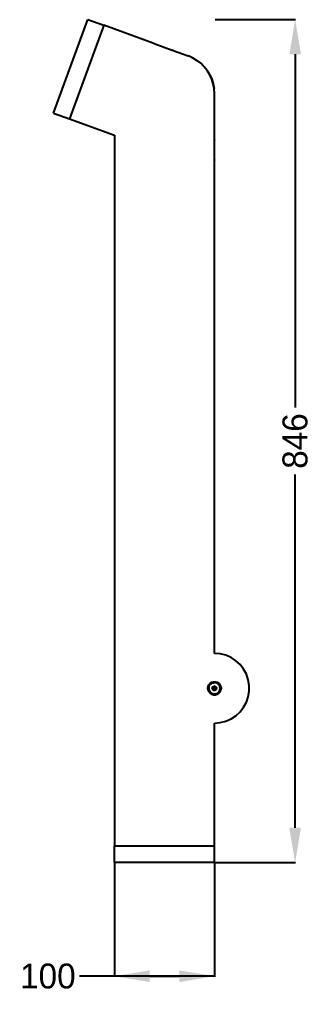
# Model space of a CAD drawing. Header units: millimetres. Extents: x 110 to 2490, y 92 to 3343.
# Drawn here: x 1023 to 1315, y 1314 to 2291 of the extents above; entities that cross this region are included whole.
import ezdxf

# ---------------------------------------------------------------- set-up
doc = ezdxf.new("R2010")
doc.units = ezdxf.units.MM
doc.header["$PDSIZE"] = -1
doc.layers.add('DIMS', color=1, linetype='Continuous')
doc.styles.get("Standard").update_dxf_attribs({"font": 'Gothic.ttf'})
doc.dimstyles.new('ISO-25', dxfattribs={"dimtxt": 2.5, "dimasz": 2.5, "dimexe": 1.25, "dimexo": 0.625, "dimtad": 1, "dimtxsty": 'Standard', "dimcen": 2.5, "dimadec": 0, "dimazin": 0, "dimtfac": 1, "dimtmove": 0, "dimatfit": 3, "dimfxl": 1, "dimarcsym": 0})

# ---------------------------------------------------------------- blocks, each defined once
blk = doc.blocks.new('*D18')
at = {"layer": 'Defpoints', "color": 0}
for p in [(1118.15, 1445.19), (1218.15, 1444.69), (1118.15, 1330.71)]:
    blk.add_point(p, dxfattribs=at)
at = {"layer": 'DIMS', "color": 0, "lineweight": -2}
for p, q in [((1118.15, 1444.69), (1118.15, 1330.21)), ((1218.15, 1444.19), (1218.15, 1330.21)), ((1218.15, 1330.71), (1083.15, 1330.71)), ((1183.15, 1330.71), (1153.15, 1330.71)), ((1153.15, 1330.71), (1183.15, 1330.71))]:
    blk.add_line(p, q, dxfattribs=at)
at = {"layer": 'DIMS', "color": 0}
for points in [[(1153.15, 1336.54), (1153.15, 1324.87), (1118.15, 1330.71)], [(1183.15, 1324.87), (1183.15, 1336.54), (1218.15, 1330.71)]]:
    blk.add_solid(points, dxfattribs=at)
at = {"layer": 'DIMS', "color": 0, "insert": (1051.28, 1330.71), "char_height": 25, "attachment_point": 5}
blk.add_mtext('100', dxfattribs=at)
blk = doc.blocks.new('*D19')
at = {"layer": 'Defpoints', "color": 0}
for p in [(1218.34, 2290.87), (1217.65, 1444.69), (1299, 1444.69)]:
    blk.add_point(p, dxfattribs=at)
at = {"layer": 'DIMS', "color": 0, "lineweight": -2}
for p, q in [((1218.84, 2290.87), (1299.5, 2290.87)), ((1299, 2255.87), (1299, 1901.34)), ((1299, 1479.69), (1299, 1834.21)), ((1218.15, 1444.69), (1299.5, 1444.69))]:
    blk.add_line(p, q, dxfattribs=at)
at = {"layer": 'DIMS', "color": 0}
for points in [[(1304.84, 2255.87), (1293.17, 2255.87), (1299, 2290.87)], [(1293.17, 1479.69), (1304.84, 1479.69), (1299, 1444.69)]]:
    blk.add_solid(points, dxfattribs=at)
at = {"layer": 'DIMS', "color": 0, "insert": (1299, 1867.78), "char_height": 25, "attachment_point": 5, "rotation": 90}
blk.add_mtext('846', dxfattribs=at)

msp = doc.modelspace()

# ---------------------------------------------------------------- linework, layer by layer
for p, q in [((1057.07, 2196.9), (1091.27, 2290.87)), ((1091.27, 2290.87), (1107.25, 2285.05)), ((1107.25, 2285.05), (1073.04, 2191.08)), ((1157.51, 2266.76), (1107.25, 2285.05)), ((1157.82, 2266.67), (1157.51, 2266.76)), ((1157.87, 2266.63), (1157.82, 2266.67)), ((1157.87, 2266.63), (1175.69, 2260.14)), ((1176.63, 2259.87), (1175.69, 2260.14)), ((1176.77, 2259.75), (1175.69, 2260.14)), ((1176.77, 2259.75), (1176.63, 2259.87)), ((1176.77, 2259.75), (1191.83, 2254.27)), ((1194.2, 2253.24), (1191.83, 2254.27)), ((1195.65, 2252.81), (1194.2, 2253.24)), ((1196.21, 2252.36), (1194.2, 2253.24)), ((1196.21, 2252.36), (1195.65, 2252.81)), ((1195.65, 2252.81), (1196.78, 2252.07)), ((1196.31, 2252.32), (1196.21, 2252.36)), ((1196.78, 2252.07), (1196.31, 2252.32)), ((1197.39, 2251.75), (1196.78, 2252.07)), ((1196.78, 2252.07), (1200.52, 2249.84)), ((1197.39, 2251.75), (1200.52, 2249.84)), ((1202.5, 2248.41), (1200.52, 2249.84)), ((1200.52, 2249.84), (1204.39, 2246.87)), ((1204.39, 2246.87), (1202.5, 2248.41)), ((1207.04, 2244.34), (1204.39, 2246.87)), ((1204.39, 2246.87), (1207.88, 2243.44)), ((1207.88, 2243.44), (1207.04, 2244.34)), ((1210.92, 2239.62), (1207.88, 2243.44)), ((1213.47, 2235.46), (1210.92, 2239.62)), ((1213.6, 2235.2), (1213.47, 2235.46)), ((1213.6, 2235.2), (1213.9, 2234.76)), ((1214.03, 2234.37), (1213.6, 2235.2)), ((1213.6, 2235.2), (1215.49, 2231.01)), ((1213.9, 2234.76), (1214.43, 2233.5)), ((1214.29, 2233.75), (1214.03, 2234.37)), ((1214.43, 2233.5), (1214.29, 2233.75)), ((1214.44, 2233.42), (1214.43, 2233.5)), ((1215.49, 2231.01), (1214.44, 2233.42)), ((1216.3, 2228.71), (1215.49, 2231.01)), ((1215.49, 2231.01), (1216.96, 2226.35)), ((1216.96, 2226.35), (1216.3, 2228.71)), ((1217.68, 2222.76), (1216.96, 2226.35)), ((1216.96, 2226.35), (1217.85, 2221.55)), ((1217.85, 2221.55), (1217.68, 2222.76)), ((1218.15, 2216.68), (1217.85, 2221.55)), ((1218.15, 2190.06), (1218.15, 2216.68)), ((1057.07, 2196.9), (1073.04, 2191.08)), ((1073.04, 2191.08), (1118.15, 2174.67)), ((1218.16, 2189.94), (1218.15, 2190.06)), ((1218.16, 2189.94), (1218.15, 2189.89)), ((1218.15, 2170.45), (1218.15, 2189.89)), ((1118.15, 2174.67), (1118.15, 1461.69)), ((1218.2, 2169.94), (1218.15, 2170.45)), ((1218.15, 2169.75), (1218.15, 2170.45)), ((1218.2, 2169.94), (1218.15, 2169.75)), ((1218.15, 2150.83), (1218.15, 2169.75)), ((1218.25, 2149.94), (1218.15, 2150.83)), ((1218.15, 2149.61), (1218.15, 2150.83)), ((1218.25, 2149.94), (1218.15, 2149.61)), ((1218.15, 1654.69), (1218.15, 2149.61)), ((1223.91, 1654.21), (1218.15, 1654.69)), ((1229.51, 1652.79), (1223.91, 1654.21)), ((1234.81, 1650.47), (1229.51, 1652.79)), ((1239.65, 1647.31), (1234.81, 1650.47)), ((1243.9, 1643.39), (1239.65, 1647.31)), ((1247.45, 1638.83), (1243.9, 1643.39)), ((1250.2, 1633.75), (1247.45, 1638.83)), ((1252.08, 1628.28), (1250.2, 1633.75)), ((1211.55, 1619.69), (1211.82, 1621.55)), ((1211.82, 1621.55), (1212.6, 1623.25)), ((1212.6, 1623.25), (1213.83, 1624.67)), ((1212.65, 1621.08), (1212.87, 1621.75)), ((1212.87, 1621.75), (1213.17, 1622.4)), ((1213.17, 1622.4), (1213.55, 1623)), ((1213.55, 1623), (1214, 1623.55)), ((1213.83, 1624.67), (1215.41, 1625.69)), ((1214, 1623.55), (1214.52, 1624.04)), ((1214.52, 1624.04), (1215.09, 1624.46)), ((1215.09, 1624.46), (1215.72, 1624.81)), ((1215.41, 1625.69), (1217.21, 1626.22)), ((1216.38, 1625.07), (1215.72, 1624.81)), ((1216.31, 1621.08), (1217.37, 1621.53)), ((1216.38, 1625.07), (1217.07, 1625.25)), ((1216.69, 1621.05), (1217, 1621.32)), ((1217, 1621.32), (1217.37, 1621.53)), ((1217.07, 1625.25), (1217.77, 1625.34)), ((1217.21, 1626.22), (1219.09, 1626.22)), ((1217.37, 1621.53), (1218.43, 1621.98)), ((1217.37, 1621.53), (1217.77, 1621.65)), ((1217.77, 1625.34), (1218.49, 1625.35)), ((1217.77, 1621.65), (1218.18, 1621.69)), ((1218.18, 1621.69), (1218.6, 1621.63)), ((1218.43, 1621.98), (1219.35, 1621.28)), ((1219.19, 1625.26), (1218.49, 1625.35)), ((1218.6, 1621.63), (1219, 1621.5)), ((1219, 1621.5), (1219.35, 1621.28)), ((1219.09, 1626.22), (1220.89, 1625.69)), ((1219.88, 1625.08), (1219.19, 1625.26)), ((1219.35, 1621.28), (1220.28, 1620.59)), ((1219.35, 1621.28), (1219.66, 1621)), ((1220.55, 1624.83), (1219.88, 1625.08)), ((1221.17, 1624.48), (1220.55, 1624.83)), ((1220.89, 1625.69), (1222.47, 1624.67)), ((1221.75, 1624.07), (1221.17, 1624.48)), ((1222.27, 1623.58), (1221.75, 1624.07)), ((1222.72, 1623.04), (1222.27, 1623.58)), ((1222.47, 1624.67), (1223.7, 1623.25)), ((1223.11, 1622.44), (1222.72, 1623.04)), ((1223.41, 1621.79), (1223.11, 1622.44)), ((1223.64, 1621.12), (1223.41, 1621.79)), ((1223.77, 1620.42), (1223.64, 1621.12)), ((1223.7, 1623.25), (1224.48, 1621.55)), ((1224.48, 1621.55), (1224.75, 1619.69)), ((1253.03, 1622.58), (1252.08, 1628.28)), ((1253.03, 1616.8), (1253.03, 1622.58)), ((1211.82, 1617.83), (1211.55, 1619.69)), ((1211.82, 1617.83), (1212.6, 1616.12)), ((1212.52, 1620.38), (1212.48, 1619.66)), ((1212.48, 1619.66), (1212.53, 1618.95)), ((1212.65, 1621.08), (1212.52, 1620.38)), ((1212.53, 1618.95), (1212.66, 1618.26)), ((1212.6, 1616.12), (1213.83, 1614.7)), ((1212.66, 1618.26), (1212.89, 1617.58)), ((1212.89, 1617.58), (1213.19, 1616.94)), ((1213.19, 1616.94), (1213.58, 1616.34)), ((1213.58, 1616.34), (1214.03, 1615.79)), ((1213.83, 1614.7), (1215.41, 1613.68)), ((1214.03, 1615.79), (1214.55, 1615.3)), ((1214.55, 1615.3), (1215.13, 1614.89)), ((1215.13, 1614.89), (1215.76, 1614.55)), ((1215.41, 1613.68), (1217.21, 1613.15)), ((1215.76, 1614.55), (1216.42, 1614.29)), ((1216.02, 1618.78), (1216.16, 1619.51)), ((1216.95, 1618.09), (1216.02, 1618.78)), ((1216.17, 1619.93), (1216.16, 1619.51)), ((1216.24, 1619.1), (1216.16, 1619.51)), ((1216.17, 1619.93), (1216.31, 1621.08)), ((1216.17, 1619.93), (1216.26, 1620.34)), ((1216.17, 1619.93), (1218.15, 1619.69)), ((1216.24, 1619.1), (1216.4, 1618.72)), ((1216.26, 1620.34), (1216.44, 1620.72)), ((1216.4, 1618.72), (1216.64, 1618.37)), ((1216.42, 1614.29), (1217.11, 1614.11)), ((1216.44, 1620.72), (1216.69, 1621.05)), ((1216.64, 1618.37), (1216.95, 1618.09)), ((1217.22, 1620.05), (1216.67, 1620.27)), ((1216.95, 1618.09), (1217.31, 1617.87)), ((1217.87, 1617.39), (1216.95, 1618.09)), ((1217.11, 1614.11), (1217.82, 1614.03)), ((1217.15, 1619.67), (1218.15, 1619.69)), ((1217.17, 1619.87), (1218.15, 1619.69)), ((1217.19, 1619.42), (1218.15, 1619.69)), ((1217.2, 1620), (1218.15, 1619.69)), ((1217.21, 1613.15), (1219.09, 1613.15)), ((1217.26, 1619.24), (1218.15, 1619.69)), ((1217.28, 1620.18), (1218.15, 1619.69)), ((1217.31, 1617.87), (1217.7, 1617.74)), ((1217.33, 1619.12), (1218.15, 1619.69)), ((1217.36, 1619.07), (1218.15, 1619.69)), ((1217.39, 1620.34), (1218.15, 1619.69)), ((1217.5, 1618.93), (1218.15, 1619.69)), ((1217.53, 1620.47), (1218.15, 1619.69)), ((1217.61, 1618.85), (1218.15, 1619.69)), ((1217.66, 1618.82), (1218.15, 1619.69)), ((1217.7, 1620.58), (1218.15, 1619.69)), ((1217.7, 1617.74), (1218.12, 1617.69)), ((1217.82, 1614.03), (1218.53, 1614.03)), ((1217.84, 1618.74), (1218.15, 1619.69)), ((1218.93, 1617.84), (1217.87, 1617.39)), ((1217.88, 1620.65), (1218.15, 1619.69)), ((1218.03, 1618.69), (1218.15, 1619.69)), ((1218.08, 1620.68), (1218.15, 1619.69)), ((1218.12, 1617.69), (1218.53, 1617.72)), ((1218.13, 1620.69), (1218.15, 1619.69)), ((1218.27, 1620.68), (1218.15, 1619.69)), ((1218.46, 1620.64), (1218.15, 1619.69)), ((1218.64, 1620.56), (1218.15, 1619.69)), ((1218.8, 1620.44), (1218.15, 1619.69)), ((1218.94, 1620.3), (1218.15, 1619.69)), ((1219.04, 1620.14), (1218.15, 1619.69)), ((1219.11, 1619.95), (1218.15, 1619.69)), ((1219.13, 1619.9), (1218.15, 1619.69)), ((1219.02, 1619.7), (1218.15, 1619.69)), ((1218.22, 1618.69), (1218.15, 1619.69)), ((1218.42, 1618.72), (1218.15, 1619.69)), ((1218.6, 1618.79), (1218.15, 1619.69)), ((1218.77, 1618.9), (1218.15, 1619.69)), ((1218.91, 1619.03), (1218.15, 1619.69)), ((1219.02, 1619.19), (1218.15, 1619.69)), ((1219.1, 1619.37), (1218.15, 1619.69)), ((1218.55, 1618.77), (1218.15, 1619.69)), ((1218.17, 1618.69), (1218.15, 1619.69)), ((1220.14, 1619.44), (1218.15, 1619.69)), ((1218.53, 1617.72), (1218.93, 1617.84)), ((1218.53, 1614.03), (1219.23, 1614.12)), ((1219.99, 1618.3), (1218.93, 1617.84)), ((1218.93, 1617.84), (1219.3, 1618.05)), ((1219.09, 1613.15), (1220.89, 1613.68)), ((1219.23, 1614.12), (1219.92, 1614.3)), ((1219.3, 1618.05), (1219.61, 1618.32)), ((1219.61, 1618.32), (1219.86, 1618.66)), ((1219.66, 1621), (1219.9, 1620.66)), ((1219.86, 1618.66), (1220.04, 1619.04)), ((1219.9, 1620.66), (1220.06, 1620.27)), ((1219.92, 1614.3), (1220.58, 1614.56)), ((1220.04, 1619.04), (1219.99, 1618.3)), ((1220.14, 1619.44), (1220.04, 1619.04)), ((1220.06, 1620.27), (1220.14, 1619.86)), ((1220.28, 1620.59), (1220.14, 1619.44)), ((1220.14, 1619.86), (1220.14, 1619.44)), ((1220.58, 1614.56), (1221.21, 1614.91)), ((1220.89, 1613.68), (1222.47, 1614.7)), ((1221.21, 1614.91), (1221.78, 1615.33)), ((1221.78, 1615.33), (1222.3, 1615.82)), ((1222.3, 1615.82), (1222.75, 1616.37)), ((1222.47, 1614.7), (1223.7, 1616.12)), ((1222.75, 1616.37), (1223.13, 1616.97)), ((1223.13, 1616.97), (1223.43, 1617.62)), ((1223.43, 1617.62), (1223.65, 1618.3)), ((1223.65, 1618.3), (1223.78, 1619)), ((1223.7, 1616.12), (1224.48, 1617.83)), ((1223.82, 1619.71), (1223.77, 1620.42)), ((1223.78, 1619), (1223.82, 1619.71)), ((1224.75, 1619.69), (1224.48, 1617.83)), ((1252.08, 1611.09), (1253.03, 1616.8)), ((1247.45, 1600.54), (1250.2, 1605.63)), ((1250.2, 1605.63), (1252.08, 1611.09)), ((1234.81, 1588.9), (1239.65, 1592.07)), ((1239.65, 1592.07), (1243.9, 1595.98)), ((1243.9, 1595.98), (1247.45, 1600.54)), ((1218.15, 1584.69), (1223.91, 1585.16)), ((1218.15, 1461.69), (1218.15, 1584.69)), ((1223.91, 1585.16), (1229.51, 1586.58)), ((1229.51, 1586.58), (1234.81, 1588.9)), ((1118.15, 1444.69), (1118.15, 1461.69)), ((1118.15, 1461.69), (1218.15, 1461.69)), ((1218.15, 1444.69), (1218.15, 1461.69)), ((1218.15, 1444.69), (1118.15, 1444.69))]:
    msp.add_line(p, q)

# ---------------------------------------------------------------- dimensions: what is measured, and where the dimension line sits
at = {"layer": 'DIMS'}
dim = msp.add_linear_dim(base=(1299, 1444.69), p1=(1218.34, 2290.87), p2=(1217.65, 1444.69), angle=270, dimstyle='ISO-25', override={"dimscale": 1, "dimtxt": 25, "dimasz": 35, "dimexe": 0.5, "dimexo": 0.5, "dimgap": 6, "dimtad": 0, "dimtih": 1, "dimtoh": 1, "dimdec": 0, "dimlfac": 1, "dimzin": 0, "dimadec": 2, "dimtdec": 1, "dimtzin": 0}, dxfattribs=at)
dim.commit()
dim.dimension.update_dxf_attribs({"geometry": '*D19', "text_midpoint": (1299, 1867.78), "text_rotation": 90})
dim = msp.add_linear_dim(base=(1118.15, 1330.71), p1=(1218.15, 1444.69), p2=(1118.15, 1445.19), angle=180, dimstyle='ISO-25', override={"dimscale": 1, "dimtxt": 25, "dimasz": 35, "dimexe": 0.5, "dimexo": 0.5, "dimgap": 6, "dimtad": 0, "dimtih": 1, "dimtoh": 1, "dimdec": 0, "dimlfac": 1, "dimzin": 0, "dimadec": 2, "dimtdec": 1, "dimtzin": 0}, dxfattribs=at)
dim.commit()
dim.dimension.update_dxf_attribs({"geometry": '*D18', "text_midpoint": (1051.28, 1330.71)})

doc.saveas('drawing.dxf')
